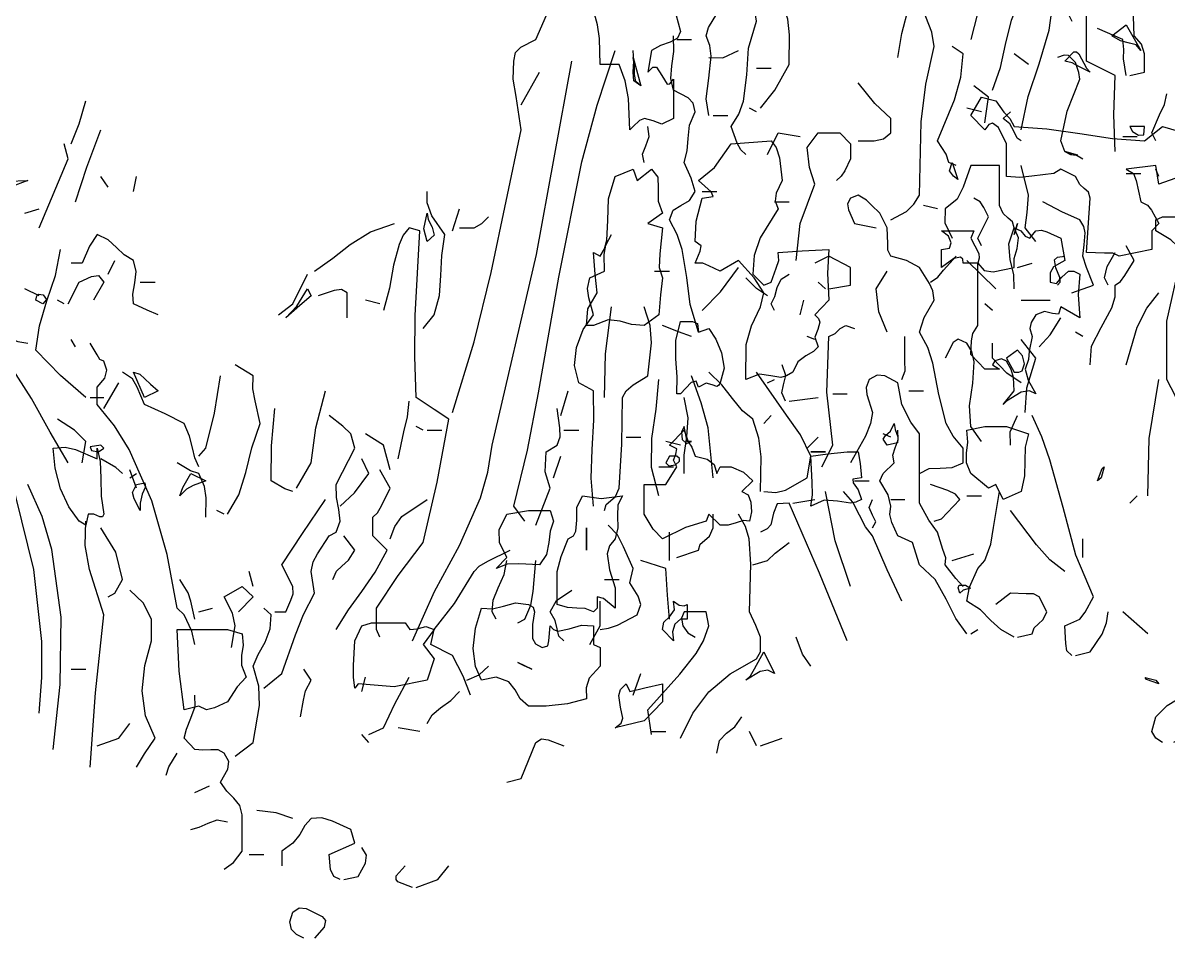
# Model space of a CAD drawing. Header units: millimetres. Extents: x 577 to 2337, y 236 to 943.
# Drawn here: x 819.9038 to 820.3272, y 706.3564 to 706.6948 of the extents above; entities that cross this region are included whole.
import ezdxf

# ---------------------------------------------------------------- set-up
doc = ezdxf.new("R2010")
doc.units = ezdxf.units.MM
doc.header["$LTSCALE"] = 0.01
doc.linetypes.add('SOLID_LINE', pattern=[0])
doc.layers.add('06-Furn', color=4, linetype='Continuous')

# ---------------------------------------------------------------- blocks, each defined once
blk = doc.blocks.new('Tree 17')
at = {"layer": '06-Furn', "color": 88, "linetype": 'SOLID_LINE'}
for points in [[(840.19633, 582.63693), (840.19998, 582.6488), (840.20285, 582.66052), (840.2079, 582.68458), (840.20704, 582.69017), (840.20658, 582.69312), (840.20665, 582.69614), (840.20697, 582.69762), (840.20782, 582.69847), (840.21038, 582.69979), (840.21216, 582.70391)], [(840.27022, 582.66937), (840.27286, 582.67077), (840.2741, 582.67201), (840.27503, 582.67356), (840.27534, 582.6859), (840.27612, 582.69226), (840.27752, 582.69863), (840.27713, 582.70103), (840.27612, 582.70359), (840.27387, 582.70895), (840.27472, 582.71671), (840.27689, 582.72494), (840.27627, 582.72727), (840.27573, 582.72789), (840.27488, 582.72773), (840.27255, 582.72672)], [(840.22621, 582.68458), (840.22598, 582.68986), (840.22544, 582.69281), (840.22443, 582.6956), (840.22124, 582.6956), (840.22109, 582.69995), (840.22078, 582.70228), (840.22008, 582.70476)], [(840.23359, 582.70553), (840.23475, 582.70111), (840.23428, 582.70002), (840.23304, 582.69932), (840.23141, 582.69878), (840.22986, 582.69793), (840.22924, 582.69428), (840.23009, 582.69513), (840.23071, 582.69513), (840.23164, 582.69374), (840.2325, 582.69226), (840.23296, 582.69234), (840.23359, 582.69312), (840.23359, 582.68644), (840.23164, 582.68551), (840.23017, 582.68605), (840.2287, 582.68644), (840.22784, 582.68613), (840.22676, 582.68512), (840.22621, 582.68458)], [(840.29218, 582.68458), (840.29335, 582.69017), (840.29521, 582.69568), (840.29692, 582.70134), (840.2977, 582.70709), (840.29343, 582.70895), (840.29288, 582.71081), (840.29444, 582.71609), (840.29653, 582.72176), (840.29521, 582.72548), (840.29156, 582.7261), (840.29001, 582.72315), (840.28908, 582.71935), (840.28807, 582.71539), (840.28722, 582.71361), (840.28605, 582.71206), (840.28535, 582.70615), (840.28372, 582.69979)], [(840.23956, 582.68698), (840.2391, 582.68978), (840.23956, 582.69327), (840.23995, 582.697), (840.23972, 582.69878), (840.2391, 582.70041), (840.23949, 582.70181), (840.24088, 582.70414), (840.24057, 582.70786), (840.24026, 582.71206), (840.24142, 582.71578), (840.2415, 582.71795), (840.24026, 582.72059), (840.2391, 582.72121), (840.23591, 582.71873), (840.23397, 582.71725), (840.2311, 582.71578)], [(840.24577, 582.68039), (840.24492, 582.68117), (840.2443, 582.68233), (840.24329, 582.68512), (840.24461, 582.68722), (840.24538, 582.68939), (840.24593, 582.69381), (840.24624, 582.69832), (840.24756, 582.7029), (840.24732, 582.70429), (840.24678, 582.70577), (840.24507, 582.70895), (840.24616, 582.71182), (840.2467, 582.71338), (840.24639, 582.71508), (840.24453, 582.71632)], [(840.3105, 582.69374), (840.31299, 582.69428), (840.31299, 582.69738), (840.31244, 582.69902), (840.3112, 582.70041), (840.31112, 582.70367), (840.31143, 582.70561), (840.31237, 582.70779)], [(840.24825, 582.68823), (840.25066, 582.69125), (840.25307, 582.6956), (840.25314, 582.70057), (840.25283, 582.70321), (840.2519, 582.70592), (840.2488, 582.70592)], [(840.28737, 582.69125), (840.28869, 582.69506), (840.28955, 582.69894), (840.29056, 582.70305), (840.29218, 582.70709)], [(840.27138, 582.69676), (840.27208, 582.7008), (840.27325, 582.7053)], [(840.30802, 582.68093), (840.30779, 582.68706), (840.30802, 582.69374), (840.30321, 582.69614), (840.30321, 582.70414), (840.30297, 582.70468), (840.30251, 582.70499), (840.30103, 582.70491), (840.3001, 582.70414), (840.30072, 582.7029)], [(840.31237, 582.69793), (840.31159, 582.69886), (840.31042, 582.69917), (840.30895, 582.69956), (840.30748, 582.70041), (840.30988, 582.70228), (840.31237, 582.69793)], [(840.23778, 582.65043), (840.23638, 582.65509), (840.23583, 582.65967), (840.23506, 582.6644), (840.23421, 582.66689), (840.23289, 582.66937), (840.23351, 582.671), (840.23483, 582.67178), (840.2363, 582.67263), (840.23723, 582.67418), (840.23653, 582.67643), (840.23537, 582.67907), (840.23591, 582.68101), (840.23607, 582.68311), (840.2363, 582.68536), (840.23723, 582.6876), (840.23692, 582.68908), (840.23607, 582.68993), (840.23359, 582.69125), (840.23312, 582.69319), (840.23328, 582.69537), (840.23366, 582.69777), (840.23359, 582.70041)], [(840.30988, 582.69374), (840.30942, 582.69653), (840.30949, 582.69808), (840.30934, 582.69979), (840.30507, 582.70166)], [(840.20852, 582.61861), (840.20665, 582.62109), (840.20899, 582.63056), (840.21085, 582.64019), (840.21426, 582.65974), (840.21814, 582.67915), (840.2207, 582.68869), (840.22373, 582.69793)], [(840.22807, 582.69195), (840.22691, 582.69281), (840.22676, 582.69428), (840.22691, 582.69614), (840.22676, 582.69793)], [(840.23413, 582.69979), (840.23661, 582.69979)], [(840.23956, 582.69676), (840.24189, 582.69669), (840.24453, 582.69793)], [(840.28124, 582.67853), (840.28, 582.67907), (840.27953, 582.68047), (840.27806, 582.68272), (840.28093, 582.68962), (840.28202, 582.69343), (840.2824, 582.69738), (840.28054, 582.69863)], [(840.18958, 582.59843), (840.19331, 582.60673), (840.1975, 582.61449), (840.20107, 582.62249), (840.20231, 582.62683), (840.20301, 582.63142), (840.21046, 582.66355), (840.21643, 582.69614)], [(840.22807, 582.69195), (840.22722, 582.69273), (840.22699, 582.69389), (840.22699, 582.69537), (840.22676, 582.69676), (840.22807, 582.69195)], [(840.29343, 582.6956), (840.29102, 582.69738)], [(840.30072, 582.68039), (840.29956, 582.68093), (840.29886, 582.68272), (840.29995, 582.68768), (840.30204, 582.69312), (840.30189, 582.6942), (840.30135, 582.69591), (840.30018, 582.69708), (840.2994, 582.69715), (840.29832, 582.69676)], [(840.30383, 582.69428), (840.30189, 582.69521), (840.3008, 582.69583), (840.29956, 582.69614), (840.30103, 582.6977), (840.3015, 582.6977), (840.30189, 582.69738), (840.30321, 582.69498), (840.30383, 582.69428)], [(840.2079, 582.68877), (840.211, 582.69428)], [(840.24756, 582.69498), (840.25004, 582.69498)], [(840.26471, 582.68272), (840.26742, 582.68272), (840.26898, 582.68303), (840.27022, 582.68404), (840.27022, 582.68644), (840.2675, 582.689), (840.26471, 582.69249)], [(840.28605, 582.68574), (840.28636, 582.68768), (840.28667, 582.69009), (840.28419, 582.69195)], [(840.31485, 582.68272), (840.31423, 582.68404), (840.31547, 582.68706), (840.31632, 582.68885), (840.31671, 582.69063)], [(840.13207, 582.68218), (840.13339, 582.68559), (840.13455, 582.68947)], [(840.30872, 582.66324), (840.30763, 582.66378), (840.30623, 582.66378), (840.30321, 582.66386), (840.30383, 582.67302), (840.30352, 582.67403), (840.30282, 582.67465), (840.30204, 582.67535), (840.30135, 582.67667), (840.29886, 582.67791), (840.2977, 582.67721), (840.29397, 582.67674), (840.29195, 582.67651), (840.2897, 582.67667), (840.2897, 582.68218), (840.28838, 582.68497), (840.28737, 582.68566), (840.28675, 582.68543), (840.28605, 582.68458), (840.28372, 582.68698), (840.28551, 582.69009), (840.28792, 582.68947), (840.28924, 582.68753), (840.29025, 582.68644), (840.29102, 582.68512), (840.29653, 582.68473), (840.30204, 582.68396), (840.30755, 582.68311), (840.31299, 582.68272), (840.31601, 582.68512), (840.31966, 582.68404)], [(840.31904, 582.67667), (840.31539, 582.67542), (840.31485, 582.67853), (840.30988, 582.67791), (840.31112, 582.67721), (840.31159, 582.67604), (840.31237, 582.6724), (840.31345, 582.67185), (840.31415, 582.671), (840.31539, 582.66875), (840.31423, 582.66751), (840.31423, 582.6644), (840.30872, 582.66324)], [(840.24026, 582.68698), (840.24274, 582.68698)], [(840.24756, 582.6876), (840.24639, 582.68823)], [(840.28551, 582.6876), (840.28303, 582.68823)], [(840.29218, 582.68272), (840.29149, 582.68318), (840.29094, 582.68435), (840.29025, 582.68559), (840.28916, 582.68644), (840.2904, 582.6876)], [(840.13277, 582.6724), (840.13471, 582.67829), (840.13704, 582.68458)], [(840.22862, 582.67907), (840.22838, 582.68047), (840.22893, 582.68186), (840.22947, 582.68342), (840.22924, 582.68512)], [(840.31299, 582.68512), (840.3105, 582.68512), (840.31097, 582.68427), (840.31198, 582.68365), (840.31283, 582.68373), (840.31299, 582.68512)], [(840.24577, 582.64244), (840.24585, 582.64834), (840.2467, 582.65152), (840.24825, 582.6547), (840.2488, 582.6571), (840.24717, 582.65959), (840.24453, 582.66254), (840.24142, 582.66075), (840.23956, 582.66161), (840.23855, 582.66207), (840.23723, 582.66207), (840.23809, 582.66409), (840.23824, 582.66502), (840.23723, 582.66572), (840.23739, 582.66914), (840.2384, 582.67302), (840.24026, 582.67333), (840.23995, 582.6741), (840.23778, 582.67604), (840.24049, 582.67822), (840.24329, 582.68218), (840.25004, 582.68272), (840.25089, 582.68156), (840.25144, 582.67985), (840.2519, 582.67604), (840.25089, 582.67387), (840.25074, 582.67255), (840.25121, 582.67123), (840.24818, 582.66634), (840.24717, 582.66339), (840.24694, 582.66021), (840.2488, 582.65835), (840.25004, 582.65889), (840.25089, 582.66122), (840.25136, 582.66254), (840.25121, 582.66386), (840.25524, 582.66417), (840.25974, 582.6644), (840.25951, 582.66037), (840.25974, 582.65586), (840.25741, 582.65338), (840.25804, 582.65276), (840.25827, 582.65214), (840.25788, 582.6509), (840.25741, 582.64958), (840.25796, 582.64795), (840.25718, 582.64717), (840.25586, 582.64647), (840.25454, 582.64546), (840.25369, 582.64368), (840.2526, 582.64306), (840.25167, 582.64282), (840.24996, 582.64306), (840.2481, 582.64337), (840.24577, 582.64244)], [(840.24942, 582.68039), (840.25121, 582.68404), (840.25493, 582.68342)], [(840.25423, 582.66254), (840.25493, 582.66875), (840.25741, 582.67542), (840.25648, 582.67822), (840.25609, 582.68156), (840.25796, 582.68404), (840.26161, 582.68404), (840.26339, 582.68218), (840.26339, 582.67969), (840.26246, 582.67767), (840.26184, 582.67674), (840.26106, 582.67604)], [(840.30934, 582.68342), (840.31174, 582.68342)], [(840.12664, 582.66805), (840.13152, 582.67969), (840.1309, 582.68218)], [(840.30173, 582.68031), (840.29956, 582.68093), (840.30049, 582.68039), (840.3015, 582.68031), (840.30173, 582.68031)], [(840.28148, 582.6762), (840.28078, 582.67674), (840.28008, 582.67767), (840.28054, 582.67907), (840.28148, 582.6762)], [(840.30135, 582.68039), (840.30259, 582.67969)], [(840.30173, 582.68031), (840.30173, 582.68031), (840.30173, 582.68031)], [(840.21892, 582.65159), (840.21915, 582.65439), (840.2207, 582.6571), (840.22039, 582.66021), (840.22008, 582.66386), (840.22124, 582.66324), (840.22194, 582.66448), (840.22233, 582.66595), (840.22249, 582.66929), (840.22264, 582.67294), (840.22373, 582.67667), (840.22676, 582.67791), (840.22745, 582.67604), (840.22986, 582.67791), (840.23095, 582.67659), (840.23102, 582.67472), (840.23102, 582.67255), (840.23172, 582.67053), (840.22924, 582.66875), (840.23172, 582.66805), (840.23126, 582.66363), (840.23118, 582.66137), (840.23172, 582.65959), (840.23141, 582.65672), (840.2311, 582.65338), (840.22862, 582.65159), (840.22652, 582.65175), (840.22458, 582.65229), (840.22256, 582.65253), (840.22008, 582.65159), (840.21892, 582.65159)], [(840.29102, 582.65773), (840.29094, 582.66013), (840.29032, 582.66269), (840.29009, 582.66533), (840.29102, 582.66805), (840.29071, 582.66906), (840.29001, 582.66968), (840.28916, 582.67046), (840.28854, 582.67178), (840.28854, 582.67853), (840.28372, 582.67853), (840.2824, 582.67488), (840.2814, 582.67286), (840.27938, 582.67123), (840.2793, 582.6689), (840.28054, 582.66627)], [(840.29467, 582.66572), (840.29288, 582.66805), (840.29319, 582.67061), (840.29343, 582.67356), (840.29218, 582.67853)], [(840.30988, 582.67721), (840.31237, 582.67721)], [(840.31539, 582.67667), (840.31485, 582.67791)], [(840.12175, 582.67488), (840.12058, 582.67573), (840.12143, 582.67589), (840.12477, 582.67604), (840.12175, 582.67488)], [(840.13828, 582.67488), (840.13704, 582.67667)], [(840.14255, 582.67418), (840.14309, 582.67667)], [(840.19137, 582.65105), (840.19323, 582.65338), (840.19416, 582.65664), (840.19439, 582.65998), (840.19455, 582.66339), (840.19501, 582.66689), (840.19284, 582.67007), (840.19206, 582.67224), (840.19206, 582.67418)], [(840.2384, 582.67418), (840.24088, 582.67418)], [(840.27503, 582.6266), (840.27666, 582.62746), (840.27852, 582.62753), (840.28054, 582.62761), (840.2824, 582.62839), (840.2824, 582.63087), (840.2807, 582.63289), (840.27953, 582.63506), (840.27829, 582.63995), (840.27728, 582.64523), (840.27643, 582.64787), (840.27503, 582.65043), (840.27581, 582.65291), (840.27752, 582.65586), (840.27728, 582.65742), (840.27674, 582.65866), (840.27503, 582.66137), (840.27286, 582.66254), (840.27022, 582.66324), (840.26968, 582.66425), (840.26968, 582.66541), (840.2696, 582.66805), (840.26836, 582.67053), (840.26696, 582.67185), (840.26611, 582.67271), (840.26471, 582.67356), (840.26339, 582.67302), (840.26293, 582.67208), (840.26308, 582.67108), (840.26409, 582.66875), (840.26774, 582.66805)], [(840.28551, 582.66502), (840.28489, 582.66627), (840.28667, 582.66991), (840.2859, 582.67146), (840.28528, 582.6724), (840.28419, 582.67302)], [(840.12423, 582.67053), (840.12664, 582.67123)], [(840.19633, 582.66751), (840.1975, 582.67123)], [(840.25058, 582.6724), (840.25307, 582.6724)], [(840.27806, 582.67123), (840.27573, 582.67178)], [(840.30072, 582.6571), (840.30437, 582.65835), (840.30321, 582.66137), (840.30259, 582.66324), (840.30282, 582.66518), (840.30297, 582.6672), (840.30274, 582.66828), (840.30204, 582.66937), (840.29917, 582.67069), (840.29583, 582.6724)], [(840.19206, 582.66572), (840.19152, 582.66789), (840.19206, 582.67053), (840.19222, 582.66945), (840.19292, 582.66813), (840.19323, 582.66681), (840.19206, 582.66572)], [(840.1975, 582.66805), (840.19998, 582.66805), (840.2013, 582.66875), (840.20239, 582.66991)], [(840.31904, 582.61861), (840.31858, 582.62148), (840.31858, 582.62435), (840.31896, 582.63048), (840.31888, 582.63662), (840.31818, 582.63964), (840.31671, 582.64244), (840.31671, 582.65229), (840.31904, 582.66254), (840.3185, 582.66502), (840.31741, 582.66603), (840.31485, 582.66751), (840.31485, 582.66937), (840.31601, 582.66991), (840.3185, 582.66991), (840.31966, 582.66937), (840.32067, 582.6682), (840.32214, 582.66572)], [(840.17305, 582.66075), (840.17615, 582.66293), (840.1791, 582.66525), (840.18252, 582.66735), (840.18655, 582.66875)], [(840.18407, 582.59905), (840.18353, 582.60029), (840.18353, 582.60394), (840.18717, 582.60945), (840.19137, 582.61496), (840.19377, 582.62513), (840.19571, 582.63576), (840.19323, 582.63739), (840.1902, 582.63941), (840.18997, 582.64632), (840.19005, 582.65323), (840.19082, 582.66751), (840.18904, 582.66805), (840.18803, 582.66681), (840.18733, 582.66525), (840.1864, 582.66176), (840.1857, 582.65788), (840.18469, 582.65408)], [(840.28489, 582.66207), (840.2824, 582.66207), (840.28233, 582.66277), (840.28194, 582.66308), (840.28085, 582.66285), (840.27876, 582.66137), (840.27876, 582.6644), (840.28008, 582.66463), (840.28039, 582.66549), (840.27992, 582.66665), (840.27876, 582.66751), (840.28419, 582.66751), (840.28372, 582.66627), (840.28435, 582.66502), (840.28504, 582.6637), (840.28512, 582.66293), (840.28489, 582.66207), (840.28489, 582.66207)], [(840.28489, 582.66207), (840.28597, 582.66083), (840.28745, 582.6606), (840.29102, 582.66137), (840.29102, 582.66285), (840.29149, 582.66456), (840.29172, 582.66634), (840.29102, 582.66805), (840.29211, 582.66751), (840.29288, 582.66665), (840.29366, 582.66627), (840.29467, 582.66751), (840.2956, 582.66766), (840.29653, 582.66735), (840.29886, 582.66627), (840.29956, 582.66254), (840.29762, 582.66145), (840.29708, 582.66044), (840.29708, 582.65889), (840.29816, 582.65866), (840.29901, 582.65974), (840.30018, 582.66075), (840.30103, 582.66075), (840.30204, 582.66021), (840.30181, 582.65672), (840.30204, 582.65284), (840.29886, 582.6547), (840.29847, 582.65346), (840.29746, 582.65361), (840.29614, 582.65393), (840.29467, 582.65338), (840.29389, 582.65206), (840.29366, 582.65105), (840.29405, 582.64973), (840.2935, 582.64725), (840.29343, 582.64585), (840.29288, 582.64422), (840.29335, 582.64236), (840.29467, 582.64003), (840.29358, 582.64057), (840.29218, 582.64034), (840.2897, 582.63879), (840.28916, 582.63825), (840.29102, 582.64057), (840.29087, 582.64282), (840.29048, 582.64414), (840.2897, 582.64554), (840.28885, 582.64593), (840.28776, 582.64562), (840.28737, 582.64492), (840.28854, 582.64422), (840.28605, 582.64422), (840.28372, 582.6467), (840.2838, 582.64896), (840.28404, 582.6502), (840.28489, 582.65159), (840.28489, 582.66207), (840.28489, 582.66207)], [(840.29156, 582.66875), (840.29102, 582.66689), (840.29156, 582.66875)], [(840.14674, 582.65338), (840.14487, 582.65416), (840.14255, 582.65524), (840.14247, 582.65687), (840.14278, 582.65874), (840.14301, 582.66068), (840.14255, 582.66254), (840.14099, 582.66347), (840.13967, 582.66471), (840.13828, 582.66603), (840.13641, 582.66689), (840.13517, 582.66495), (840.13393, 582.66207), (840.13207, 582.66207)], [(840.22008, 582.62109), (840.21969, 582.62583), (840.21985, 582.63064), (840.22016, 582.63561), (840.22008, 582.64057), (840.2176, 582.64189), (840.2169, 582.64484), (840.21721, 582.64787), (840.21837, 582.6509), (840.22008, 582.65338), (840.2193, 582.65625), (840.21907, 582.6578), (840.21946, 582.65959), (840.22194, 582.66075), (840.22187, 582.66355), (840.22218, 582.6651), (840.22311, 582.66689)], [(840.13455, 582.63941), (840.13028, 582.64314), (840.12609, 582.6474), (840.12671, 582.65152), (840.12796, 582.65571), (840.12943, 582.65998), (840.13028, 582.6644)], [(840.25974, 582.65773), (840.26339, 582.65835), (840.26339, 582.66137), (840.25974, 582.66324), (840.25741, 582.66207)], [(840.27689, 582.65889), (840.27814, 582.65974), (840.27907, 582.66091), (840.28124, 582.66324)], [(840.29832, 582.65835), (840.29878, 582.65889), (840.29871, 582.65967), (840.29801, 582.6613), (840.29777, 582.66262), (840.29832, 582.66308), (840.29956, 582.66324)], [(840.30383, 582.64492), (840.30406, 582.6481), (840.30569, 582.65121), (840.30748, 582.65455), (840.30802, 582.65641), (840.30802, 582.65835), (840.30895, 582.65897), (840.30965, 582.65998), (840.3112, 582.66254), (840.30988, 582.66502)], [(840.30686, 582.65835), (840.30623, 582.65959), (840.3067, 582.66153), (840.30802, 582.66386)], [(840.13828, 582.66021), (840.13944, 582.66254)], [(840.2384, 582.65408), (840.2415, 582.65726), (840.24453, 582.66137)], [(840.28792, 582.65773), (840.28303, 582.66254)], [(840.28489, 582.66207), (840.28489, 582.66207), (840.28489, 582.66207)], [(840.29156, 582.66137), (840.29405, 582.66207)], [(840.13152, 582.65524), (840.13339, 582.65889), (840.13548, 582.65982), (840.13665, 582.65998), (840.13758, 582.65889), (840.13579, 582.65586)], [(840.16699, 582.65338), (840.1694, 582.65524), (840.17189, 582.66021)], [(840.2304, 582.66075), (840.23289, 582.66075)], [(840.24942, 582.65656), (840.24756, 582.6578), (840.24577, 582.65959)], [(840.25058, 582.65408), (840.25004, 582.65524), (840.25066, 582.65648), (840.25105, 582.65796), (840.25175, 582.65936), (840.25307, 582.66021)], [(840.2696, 582.65043), (840.2682, 582.65385), (840.26774, 582.65773), (840.2696, 582.66075)], [(840.12664, 582.65656), (840.12423, 582.65773)], [(840.14371, 582.65889), (840.14619, 582.65889)], [(840.16824, 582.65284), (840.1701, 582.65485), (840.17189, 582.65773), (840.17251, 582.65656), (840.17057, 582.65493), (840.16824, 582.65284)], [(840.17856, 582.65284), (840.17856, 582.6571), (840.17763, 582.65765), (840.17638, 582.65749), (840.17367, 582.65656)], [(840.2592, 582.65773), (840.25796, 582.65889)], [(840.12726, 582.65524), (840.12609, 582.65586), (840.12625, 582.65656), (840.12656, 582.65687), (840.12733, 582.65672), (840.12788, 582.65594), (840.12726, 582.65524)], [(840.1309, 582.65524), (840.12974, 582.65586)], [(840.18407, 582.65524), (840.18166, 582.65586)], [(840.25493, 582.65338), (840.25555, 582.65586)], [(840.29218, 582.65586), (840.29708, 582.65586)], [(840.30988, 582.64492), (840.31174, 582.65129), (840.31337, 582.65447), (840.31539, 582.6571)], [(840.22194, 582.62039), (840.22225, 582.6214), (840.22295, 582.62202), (840.22381, 582.62272), (840.22443, 582.62412), (840.22489, 582.63157), (840.22497, 582.63941), (840.22559, 582.64057), (840.22676, 582.64158), (840.22924, 582.64306), (840.22986, 582.64865), (840.22963, 582.65159), (840.22862, 582.6547)], [(840.22194, 582.63941), (840.2221, 582.64678), (840.22311, 582.6547)], [(840.28737, 582.65408), (840.28605, 582.65524)], [(840.23661, 582.64973), (840.23444, 582.65051), (840.23172, 582.65159)], [(840.23413, 582.64003), (840.23421, 582.6429), (840.23397, 582.64593), (840.23397, 582.64903), (840.23475, 582.65222), (840.23677, 582.65222), (840.23762, 582.65191), (840.23778, 582.65043), (840.23956, 582.65105), (840.24073, 582.64927), (840.24166, 582.64694), (840.24212, 582.64438), (840.24142, 582.64189), (840.24119, 582.64143), (840.24088, 582.64127), (840.24011, 582.64158), (840.2391, 582.64182), (840.23778, 582.64119), (840.23739, 582.6422), (840.23653, 582.64197), (840.23475, 582.64003), (840.23413, 582.64003)], [(840.25858, 582.62777), (840.26044, 582.63142), (840.25943, 582.64034), (840.25974, 582.64973), (840.26083, 582.6502), (840.26168, 582.65105), (840.26261, 582.65159), (840.26409, 582.65105)], [(840.29521, 582.64795), (840.29708, 582.64997), (840.29886, 582.65284)], [(840.12664, 582.58624), (840.1271, 582.59222), (840.1271, 582.59827), (840.12578, 582.61046), (840.12275, 582.62272), (840.1181, 582.63506), (840.11592, 582.63755), (840.11383, 582.64096), (840.10956, 582.64919), (840.10762, 582.65027), (840.10552, 582.65082), (840.10094, 582.65105)], [(840.13152, 582.62839), (840.1285, 582.63359), (840.12539, 582.63925), (840.1219, 582.64469), (840.11981, 582.64709), (840.1174, 582.64919), (840.11872, 582.65043), (840.12151, 582.6495), (840.12306, 582.64888), (840.12477, 582.64857)], [(840.25741, 582.64919), (840.25609, 582.64973)], [(840.27208, 582.64244), (840.27263, 582.64391), (840.27255, 582.64562), (840.27255, 582.64973)], [(840.30259, 582.64973), (840.30135, 582.65043)], [(840.13277, 582.64795), (840.13207, 582.64919)], [(840.15287, 582.59781), (840.1524, 582.60006), (840.15108, 582.60277), (840.14992, 582.60394), (840.14821, 582.61294), (840.14565, 582.62202), (840.14185, 582.63064), (840.13936, 582.63468), (840.13641, 582.63825), (840.13641, 582.64119), (840.13773, 582.64267), (840.13804, 582.64406), (840.13758, 582.64554), (840.13688, 582.64585), (840.13641, 582.64663), (840.13525, 582.64857)], [(840.28551, 582.63204), (840.28372, 582.63452), (840.28349, 582.63801), (840.28404, 582.64182), (840.28427, 582.64546), (840.28388, 582.64717), (840.28303, 582.64857), (840.28155, 582.64927), (840.2807, 582.64872), (840.27938, 582.64608)], [(840.29218, 582.64189), (840.28978, 582.64352), (840.28737, 582.64608), (840.28737, 582.64857)], [(840.29288, 582.63693), (840.29312, 582.64104), (840.29467, 582.64608), (840.29218, 582.64919)], [(840.2897, 582.64608), (840.29102, 582.64368), (840.2918, 582.64368), (840.29234, 582.64391), (840.29273, 582.64508), (840.29242, 582.64647), (840.29156, 582.6474), (840.2897, 582.64608)], [(840.15838, 582.61977), (840.16032, 582.62303), (840.16148, 582.62676), (840.16249, 582.63095), (840.16389, 582.63506), (840.16304, 582.63887), (840.16265, 582.64089), (840.16272, 582.64306), (840.1597, 582.64492)], [(840.25245, 582.63879), (840.25183, 582.64019), (840.25214, 582.64158), (840.25252, 582.64314), (840.2519, 582.64492)], [(840.15357, 582.62777), (840.15287, 582.62924), (840.15248, 582.63095), (840.15202, 582.63289), (840.15108, 582.63506), (840.1479, 582.63669), (840.14441, 582.63825), (840.14317, 582.64119), (840.14239, 582.64259), (840.14068, 582.64368)], [(840.14441, 582.63941), (840.14255, 582.64368), (840.14363, 582.64337), (840.14449, 582.64259), (840.14542, 582.64166), (840.14674, 582.64057), (840.14441, 582.63941)], [(840.15357, 582.62955), (840.15473, 582.63087), (840.15621, 582.63677), (840.15721, 582.64306)], [(840.2311, 582.62288), (840.22986, 582.62761), (840.22994, 582.6325), (840.23064, 582.63747), (840.2311, 582.64244)], [(840.24026, 582.62591), (840.23941, 582.63429), (840.23824, 582.63855), (840.23661, 582.64306)], [(840.24825, 582.62358), (840.24833, 582.6294), (840.24794, 582.63258), (840.24694, 582.63576), (840.24523, 582.63716), (840.24352, 582.63925), (840.24174, 582.64158), (840.23956, 582.64368)], [(840.2488, 582.62358), (840.25082, 582.62342), (840.25245, 582.62381), (840.25609, 582.62591), (840.25672, 582.62955), (840.25501, 582.63312), (840.2526, 582.63646), (840.24756, 582.64368)], [(840.24942, 582.64189), (840.25058, 582.64244)], [(840.2824, 582.60759), (840.28116, 582.60891), (840.27938, 582.61123), (840.27946, 582.6124), (840.27899, 582.6138), (840.27806, 582.61675), (840.27659, 582.61876), (840.27503, 582.62164), (840.27503, 582.63328), (840.27356, 582.6353), (840.27208, 582.63825), (840.27138, 582.64189), (840.26921, 582.64306), (840.26789, 582.64321), (840.26657, 582.64244), (840.26603, 582.64112), (840.26618, 582.63995), (840.26712, 582.63693), (840.2668, 582.63506), (840.26595, 582.63289), (840.26339, 582.62839)], [(840.31353, 582.62288), (840.31376, 582.6325), (840.31539, 582.64244)], [(840.13758, 582.63755), (840.14006, 582.64189)], [(840.17002, 582.62412), (840.17251, 582.62839), (840.17328, 582.63429), (840.17491, 582.64057)], [(840.21457, 582.63638), (840.21581, 582.64057)], [(840.26044, 582.64003), (840.26285, 582.64003)], [(840.27325, 582.64057), (840.27573, 582.64057)], [(840.13525, 582.63941), (840.13758, 582.63941)], [(840.18717, 582.62909), (840.1881, 582.63367), (840.18873, 582.63615), (840.18904, 582.63879)], [(840.23537, 582.6266), (840.23537, 582.62971), (840.23583, 582.63281), (840.23607, 582.63599), (840.23537, 582.63941)], [(840.25307, 582.63879), (840.25796, 582.63941)], [(840.16451, 582.59043), (840.16754, 582.59292), (840.16987, 582.59944), (840.17119, 582.60285), (840.17305, 582.60642), (840.17251, 582.61007), (840.17282, 582.6117), (840.17359, 582.6131), (840.17553, 582.61613), (840.1767, 582.61675), (840.1774, 582.61861), (840.17716, 582.62055), (840.17677, 582.62257), (840.1767, 582.62474), (840.17988, 582.63087), (840.17918, 582.63328), (840.17786, 582.6346), (840.17553, 582.63638)], [(840.1694, 582.62358), (840.16808, 582.62404), (840.16575, 582.62536), (840.16583, 582.63126), (840.16637, 582.63755)], [(840.21038, 582.61791), (840.21279, 582.62412), (840.21193, 582.62691), (840.21209, 582.63025), (840.21395, 582.63142), (840.21449, 582.63281), (840.21441, 582.63429), (840.21395, 582.63755)], [(840.2488, 582.63506), (840.25004, 582.63638)], [(840.2904, 582.63142), (840.29032, 582.63367), (840.29156, 582.63638)], [(840.30072, 582.59594), (840.29987, 582.59672), (840.29971, 582.59796), (840.29956, 582.60091), (840.30204, 582.60208), (840.30297, 582.60324), (840.30437, 582.6058), (840.30142, 582.61287), (840.29925, 582.62086), (840.297, 582.62893), (840.29568, 582.63281), (840.29405, 582.63638)], [(840.13393, 582.62839), (840.13455, 582.63204), (840.13261, 582.6339), (840.12974, 582.63576)], [(840.19137, 582.6339), (840.1902, 582.63452)], [(840.23591, 582.63204), (840.23537, 582.63452), (840.23491, 582.63359), (840.23506, 582.63235), (840.23576, 582.63165), (840.23661, 582.63204), (840.23591, 582.63204)], [(840.2696, 582.63142), (840.2689, 582.63242), (840.26929, 582.63304), (840.27014, 582.63374), (840.27076, 582.63506), (840.27092, 582.63406), (840.27138, 582.63281), (840.27131, 582.6318), (840.2696, 582.63142)], [(840.28916, 582.62226), (840.28792, 582.62474), (840.28667, 582.62412), (840.28372, 582.6266), (840.28295, 582.62839), (840.28295, 582.63002), (840.28318, 582.63188), (840.28303, 582.6339), (840.28605, 582.63452), (840.2897, 582.63452), (840.29343, 582.63328), (840.29288, 582.63103), (840.2928, 582.6287), (840.29273, 582.62621), (840.29218, 582.62358), (840.28916, 582.62226)], [(840.18585, 582.62723), (840.18469, 582.63142), (840.18166, 582.63328)], [(840.19206, 582.6339), (840.19455, 582.6339)], [(840.21511, 582.6339), (840.2176, 582.6339)], [(840.22559, 582.63274), (840.22807, 582.63274)], [(840.23172, 582.61558), (840.23017, 582.61721), (840.22862, 582.61977), (840.22862, 582.62474), (840.23227, 582.62474), (840.23413, 582.62777), (840.23359, 582.62885), (840.23397, 582.62986), (840.23413, 582.63079), (840.23289, 582.63142), (840.23537, 582.6339), (840.23607, 582.63196), (840.23669, 582.63103), (840.23723, 582.62955), (840.23925, 582.62901), (840.24042, 582.62815), (840.24088, 582.6266), (840.24142, 582.62777), (840.24329, 582.62777), (840.24538, 582.62683), (840.24694, 582.62536), (840.24507, 582.62358), (840.24616, 582.62303), (840.24662, 582.62179), (840.2467, 582.62016), (840.24639, 582.61861), (840.24538, 582.61868), (840.24414, 582.6183), (840.24282, 582.61791), (840.24142, 582.61791), (840.23956, 582.61977), (840.2391, 582.61861), (840.2356, 582.61752), (840.23172, 582.61558)], [(840.25609, 582.63087), (840.25796, 582.63274)], [(840.28303, 582.59959), (840.28116, 582.60215), (840.27953, 582.60541), (840.27767, 582.60875), (840.27503, 582.61123), (840.27387, 582.61496), (840.27138, 582.61613), (840.27038, 582.61838), (840.27006, 582.6197), (840.27022, 582.62109), (840.26976, 582.62303), (840.26836, 582.62536), (840.2689, 582.6266), (840.27076, 582.62839), (840.27053, 582.62971), (840.27092, 582.63095), (840.27146, 582.63227), (840.27138, 582.6339)], [(840.27022, 582.63274), (840.2689, 582.63328)], [(840.13455, 582.61791), (840.13339, 582.61861), (840.13168, 582.62102), (840.13028, 582.62404), (840.12935, 582.62753), (840.12904, 582.63087), (840.13106, 582.63103), (840.13277, 582.63064), (840.13641, 582.62909), (840.13641, 582.63087), (840.13696, 582.62862), (840.13704, 582.62583), (840.13711, 582.6228), (840.13758, 582.61977), (840.13734, 582.61931), (840.13688, 582.61931), (840.13587, 582.61977), (840.13494, 582.61977), (840.13455, 582.61791)], [(840.13704, 582.63142), (840.13525, 582.6311), (840.13548, 582.63048), (840.13665, 582.63025), (840.13758, 582.63087), (840.13704, 582.63142)], [(840.23475, 582.63142), (840.23227, 582.63204)], [(840.14068, 582.6266), (840.1396, 582.62761), (840.13704, 582.62909)], [(840.1774, 582.62109), (840.1798, 582.62334), (840.18221, 582.6266), (840.18104, 582.62909)], [(840.21333, 582.62591), (840.21457, 582.62955)], [(840.23289, 582.62955), (840.23227, 582.62839), (840.23281, 582.62792), (840.2339, 582.62808), (840.23459, 582.6287), (840.23459, 582.62917), (840.23413, 582.62955), (840.23289, 582.62955)], [(840.25672, 582.62109), (840.25702, 582.62303), (840.25695, 582.62513), (840.25672, 582.62955), (840.25959, 582.62994), (840.26285, 582.63025), (840.26471, 582.63025), (840.26502, 582.62831), (840.26525, 582.62591), (840.26378, 582.62567), (840.26385, 582.62505), (840.26471, 582.62389), (840.26525, 582.62226), (840.26432, 582.62179), (840.26339, 582.62164), (840.26122, 582.62195), (840.25897, 582.6221), (840.25672, 582.62109)], [(840.2592, 582.63025), (840.25672, 582.63025), (840.2592, 582.63025)], [(840.14309, 582.62412), (840.14192, 582.62723)], [(840.14192, 582.62591), (840.14309, 582.6266)], [(840.15473, 582.61923), (840.15481, 582.62249), (840.1545, 582.62443), (840.15357, 582.6266), (840.15217, 582.62707), (840.14992, 582.62839)], [(840.15038, 582.62288), (840.15085, 582.62427), (840.15225, 582.6266), (840.15473, 582.62536), (840.15264, 582.62459), (840.15147, 582.62396), (840.15038, 582.62288)], [(840.1767, 582.60029), (840.17879, 582.60363), (840.18104, 582.60673), (840.18329, 582.60999), (840.18531, 582.61372), (840.18291, 582.61613), (840.18291, 582.61923), (840.18368, 582.62), (840.18438, 582.62117), (840.18585, 582.62412), (840.18407, 582.62723)], [(840.2311, 582.62777), (840.23359, 582.62777)], [(840.30507, 582.62536), (840.30584, 582.62746), (840.30616, 582.62777), (840.30569, 582.62591), (840.30507, 582.62536)], [(840.12904, 582.58011), (840.1302, 582.59105), (840.13036, 582.60239), (840.12881, 582.6138), (840.12718, 582.61938), (840.12477, 582.62474)], [(840.14371, 582.62039), (840.1427, 582.62234), (840.14239, 582.62342), (840.14309, 582.62474), (840.14449, 582.62505), (840.14456, 582.62435), (840.14402, 582.62311), (840.14371, 582.62164), (840.14371, 582.62039)], [(840.26409, 582.62536), (840.26657, 582.62536)], [(840.27752, 582.61861), (840.27876, 582.619), (840.27969, 582.62), (840.28186, 582.62226), (840.28109, 582.62311), (840.27984, 582.62373), (840.27689, 582.62474)], [(840.22008, 582.60332), (840.21868, 582.60386), (840.21728, 582.60394), (840.21573, 582.60402), (840.21395, 582.60456), (840.21395, 582.61007), (840.21465, 582.61263), (840.21581, 582.61558), (840.21674, 582.61613), (840.21713, 582.6169), (840.21728, 582.61876), (840.21728, 582.62086), (840.21822, 582.62288), (840.2214, 582.62241), (840.22497, 582.62288), (840.22419, 582.62132), (840.22412, 582.61946), (840.22419, 582.61744), (840.22373, 582.61558), (840.2228, 582.61442), (840.22241, 582.6131), (840.2228, 582.61038), (840.22373, 582.60736), (840.22373, 582.60394), (840.22179, 582.60557), (840.2207, 582.6058), (840.2207, 582.60394), (840.22008, 582.60332)], [(840.26339, 582.60759), (840.26083, 582.61527), (840.2592, 582.62358)], [(840.27208, 582.6051), (840.2696, 582.61038), (840.26712, 582.61613), (840.26595, 582.6176), (840.26494, 582.61962), (840.26378, 582.62179), (840.26223, 582.62358)], [(840.29102, 582.59905), (840.28877, 582.60029), (840.28706, 582.60184), (840.28535, 582.60363), (840.28303, 582.6051), (840.28349, 582.60743), (840.28489, 582.61061), (840.28605, 582.61193), (840.28706, 582.61473), (840.28753, 582.61752), (840.28854, 582.62358)], [(840.28303, 582.62288), (840.28551, 582.62288)], [(840.3105, 582.62164), (840.31174, 582.62288)], [(840.16637, 582.60332), (840.16824, 582.60332), (840.16909, 582.60526), (840.16948, 582.60634), (840.1694, 582.60759), (840.16754, 582.61123), (840.17103, 582.61651), (840.17491, 582.62226)], [(840.18585, 582.61558), (840.18663, 582.61768), (840.1878, 582.61938), (840.19206, 582.62226)], [(840.26285, 582.59843), (840.25819, 582.60984), (840.25307, 582.62164), (840.25105, 582.62148), (840.25043, 582.61993), (840.24996, 582.61799), (840.24934, 582.61729), (840.24825, 582.61675)], [(840.25369, 582.62164), (840.25741, 582.62226)], [(840.26712, 582.61744), (840.26766, 582.61845), (840.26712, 582.61962), (840.26657, 582.62086), (840.26712, 582.62226)], [(840.27022, 582.62226), (840.27255, 582.62226)], [(840.15783, 582.61977), (840.15659, 582.62039)], [(840.20371, 582.61061), (840.20549, 582.61248), (840.20425, 582.61496), (840.20417, 582.61713), (840.20549, 582.61977), (840.20914, 582.62039), (840.21279, 582.62039), (840.21333, 582.61861), (840.21279, 582.6169), (840.21255, 582.61496), (840.21216, 582.61294), (840.211, 582.61123), (840.20751, 582.61139), (840.20557, 582.61131), (840.20371, 582.61061)], [(840.23413, 582.61248), (840.23778, 582.61372), (840.23809, 582.61473), (840.23879, 582.61535), (840.23964, 582.61605), (840.24026, 582.61744), (840.24026, 582.61977)], [(840.23475, 582.58197), (840.23685, 582.58624), (840.23956, 582.58981), (840.24313, 582.59284), (840.24756, 582.5954), (840.24825, 582.59657), (840.24825, 582.59905), (840.24748, 582.60099), (840.24639, 582.60332), (840.24662, 582.61131), (840.24631, 582.61558), (840.24569, 582.61768), (840.24453, 582.61977)], [(840.29956, 582.61007), (840.297, 582.61209), (840.29475, 582.61457), (840.2904, 582.62039)], [(840.13525, 582.57709), (840.13618, 582.58966), (840.13758, 582.60277), (840.13517, 582.61046), (840.1344, 582.61449), (840.13455, 582.61861)], [(840.13828, 582.6058), (840.13944, 582.60642), (840.14068, 582.60875), (840.1396, 582.61333), (840.13704, 582.61744)], [(840.21892, 582.61372), (840.21892, 582.61744), (840.21892, 582.61372)], [(840.22124, 582.60029), (840.22264, 582.60052), (840.22412, 582.60107), (840.22745, 582.60277), (840.22807, 582.60456), (840.22761, 582.60596), (840.22621, 582.60821), (840.22676, 582.61061), (840.22513, 582.61426), (840.22412, 582.61628), (840.22256, 582.61791)], [(840.17615, 582.60875), (840.17677, 582.61015), (840.1777, 582.611), (840.17879, 582.61201), (840.17988, 582.61372), (840.17802, 582.61613)], [(840.21892, 582.61372), (840.21892, 582.61613)], [(840.23289, 582.61193), (840.23289, 582.61675)], [(840.24694, 582.61123), (840.24942, 582.61193), (840.25074, 582.61317), (840.25307, 582.61496)], [(840.30259, 582.61248), (840.30259, 582.61558)], [(840.19936, 582.58927), (840.19812, 582.59245), (840.19633, 582.59594), (840.19269, 582.59781), (840.19323, 582.60029), (840.19664, 582.60472), (840.19998, 582.61007), (840.20084, 582.611), (840.20231, 582.61186), (840.20603, 582.61372)], [(840.28054, 582.61193), (840.28419, 582.6131)], [(840.20371, 582.60208), (840.20301, 582.60332), (840.20316, 582.60526), (840.20402, 582.60736), (840.20503, 582.6096), (840.20549, 582.61193)], [(840.20735, 582.60145), (840.20852, 582.60208), (840.20953, 582.60441), (840.20992, 582.60673), (840.21038, 582.61193)], [(840.23289, 582.60208), (840.23258, 582.60611), (840.23227, 582.61061), (840.22807, 582.61193)], [(840.16272, 582.60759), (840.16203, 582.61007)], [(840.15287, 582.60208), (840.15225, 582.6051), (840.15178, 582.6065), (840.15038, 582.60875)], [(840.15908, 582.59726), (840.1597, 582.60091), (840.15923, 582.60309), (840.15783, 582.6058), (840.16086, 582.60759), (840.16272, 582.6058), (840.16024, 582.60332)], [(840.22194, 582.60875), (840.22443, 582.60875)], [(840.28186, 582.60642), (840.28155, 582.60736), (840.28171, 582.60782), (840.2828, 582.60782), (840.28365, 582.60728), (840.2824, 582.60697), (840.28186, 582.60642)], [(840.14309, 582.57709), (840.14441, 582.57934), (840.14619, 582.58197), (840.14456, 582.58578), (840.14402, 582.58997), (840.14449, 582.59424), (840.14557, 582.59843), (840.14557, 582.60208), (840.14417, 582.60479), (840.14192, 582.60697)], [(840.21511, 582.59843), (840.21426, 582.59921), (840.21395, 582.60045), (840.21364, 582.60184), (840.21279, 582.60332), (840.21387, 582.60518), (840.21643, 582.60697)], [(840.29156, 582.59905), (840.29405, 582.59959), (840.29436, 582.6006), (840.29506, 582.60122), (840.29591, 582.602), (840.29653, 582.60332), (840.29521, 582.6058), (840.29428, 582.60634), (840.29304, 582.60634), (840.2904, 582.60642), (840.28792, 582.60456)], [(840.15357, 582.60332), (840.15589, 582.60394)], [(840.1597, 582.57895), (840.16272, 582.58128), (840.16381, 582.58749), (840.16366, 582.59075), (840.16272, 582.59416), (840.16358, 582.5961), (840.16474, 582.5982), (840.1656, 582.60045), (840.16575, 582.60277), (840.16451, 582.60394)], [(840.20914, 582.58741), (840.20774, 582.58865), (840.20689, 582.59013), (840.2058, 582.59152), (840.20371, 582.5923), (840.20122, 582.59175), (840.20021, 582.59408), (840.19983, 582.59711), (840.20021, 582.60052), (840.20122, 582.60394), (840.20308, 582.60378), (840.20495, 582.60425), (840.20697, 582.60479), (840.20914, 582.60456), (840.20992, 582.60409), (840.21015, 582.60332), (840.20984, 582.60115), (840.20984, 582.59882), (840.21031, 582.59789), (840.21147, 582.59726), (840.2124, 582.59758), (840.21255, 582.59843), (840.21279, 582.60091), (840.21333, 582.60029), (840.2141, 582.60006), (840.21597, 582.60045), (840.21806, 582.60107), (840.22008, 582.60091), (840.22008, 582.59781), (840.22124, 582.59726), (840.22124, 582.59416), (840.21938, 582.59214), (840.21884, 582.59051), (840.21892, 582.58865), (840.21573, 582.58779), (840.21209, 582.58741), (840.20914, 582.58741)], [(840.21946, 582.59781), (840.22124, 582.60091), (840.22124, 582.6051)], [(840.23359, 582.59843), (840.23172, 582.60029), (840.23196, 582.60153), (840.23289, 582.60247), (840.23374, 582.60363), (840.23359, 582.6051), (840.23452, 582.60441), (840.23537, 582.60433), (840.23591, 582.60456), (840.23591, 582.60208), (840.23475, 582.60208), (840.23382, 582.60122), (840.23343, 582.5999), (840.23359, 582.59843)], [(840.17988, 582.59043), (840.17965, 582.5923), (840.17965, 582.59424), (840.17988, 582.59843), (840.18104, 582.60091), (840.18267, 582.60145), (840.18446, 582.60145), (840.18834, 582.60145), (840.18912, 582.60029), (840.19036, 582.60045), (840.19183, 582.60083), (840.19323, 582.60029), (840.19137, 582.59781), (840.19323, 582.5954), (840.19206, 582.59175), (840.18648, 582.59067), (840.18042, 582.59113), (840.17988, 582.59043)], [(840.22986, 582.5826), (840.22924, 582.58679), (840.23467, 582.59276), (840.23739, 582.59626), (840.23863, 582.59843), (840.23956, 582.60091), (840.2391, 582.60332), (840.23537, 582.60332), (840.23491, 582.60223), (840.23514, 582.60091), (840.23599, 582.59975), (840.23723, 582.59905)], [(840.30135, 582.59594), (840.30383, 582.59657), (840.30584, 582.59951), (840.30654, 582.60145), (840.30686, 582.60332)], [(840.31353, 582.59959), (840.30934, 582.60332)], [(840.15108, 582.58679), (840.15023, 582.5933), (840.14992, 582.60029), (840.15838, 582.60029), (840.16086, 582.59959), (840.16102, 582.59765), (840.16079, 582.59594), (840.16079, 582.59432), (840.16156, 582.5923), (840.16001, 582.59067), (840.15838, 582.58811), (840.15621, 582.5871), (840.15489, 582.58679), (840.15357, 582.58741), (840.15108, 582.58679)], [(840.28372, 582.59959), (840.28489, 582.60029)], [(840.25672, 582.59416), (840.25532, 582.59618), (840.25423, 582.59905)], [(840.24577, 582.59175), (840.24655, 582.59253), (840.24725, 582.59369), (840.2488, 582.59657), (840.25058, 582.59292), (840.2495, 582.59346), (840.24818, 582.59323), (840.24577, 582.59175)], [(840.19874, 582.59175), (840.20084, 582.59268), (840.20239, 582.59416)], [(840.20968, 582.59362), (840.20735, 582.59478), (840.20968, 582.59362)], [(840.20852, 582.59416), (840.20735, 582.59478)], [(840.13207, 582.59362), (840.13455, 582.59362)], [(840.17072, 582.58562), (840.17119, 582.58842), (840.17157, 582.58997), (840.17251, 582.59175), (840.17126, 582.59362)], [(840.18104, 582.58989), (840.18166, 582.5923)], [(840.18221, 582.5826), (840.18469, 582.58376), (840.18663, 582.58779), (840.18904, 582.5923)], [(840.22676, 582.58927), (840.22807, 582.59292)], [(840.31539, 582.59113), (840.3133, 582.59191), (840.31306, 582.59222), (840.31485, 582.59175), (840.31539, 582.59113)], [(840.19206, 582.58446), (840.19292, 582.58593), (840.19431, 582.5871), (840.19602, 582.58834), (840.1975, 582.58989)], [(840.22373, 582.58376), (840.22474, 582.58454), (840.22505, 582.58539), (840.22466, 582.58725), (840.22435, 582.58919), (840.22466, 582.5902), (840.22559, 582.59113), (840.22621, 582.58989), (840.22877, 582.59051), (840.23172, 582.59113), (840.23172, 582.58811), (840.22862, 582.58492), (840.22373, 582.58376)], [(840.15783, 582.55993), (840.15939, 582.56102), (840.16086, 582.56296), (840.16086, 582.56909), (840.16047, 582.57064), (840.15947, 582.57188), (840.1583, 582.57305), (840.15721, 582.5746), (840.15846, 582.57677), (840.15861, 582.57809), (840.15783, 582.57949), (840.15683, 582.58003), (840.15559, 582.58003), (840.15427, 582.57996), (840.15287, 582.58011), (840.15108, 582.58197), (840.15147, 582.58353), (840.15225, 582.58539), (840.15295, 582.58733), (840.15287, 582.58927)], [(840.31601, 582.58128), (840.31485, 582.58197), (840.31423, 582.58314), (840.31485, 582.58562), (840.31679, 582.58749), (840.31966, 582.58927), (840.3209, 582.58865), (840.32214, 582.58647), (840.3223, 582.58516), (840.32152, 582.58376), (840.32052, 582.58345), (840.31997, 582.58275), (840.31927, 582.58197), (840.31788, 582.58128)], [(840.13641, 582.58073), (840.14006, 582.58197), (840.14192, 582.58446)], [(840.24088, 582.57949), (840.24135, 582.58158), (840.24251, 582.58283), (840.24391, 582.58392), (840.24507, 582.58562)], [(840.18221, 582.58128), (840.18104, 582.5826)], [(840.19082, 582.58314), (840.18717, 582.58376)], [(840.22986, 582.58314), (840.23227, 582.58314)], [(840.24756, 582.58073), (840.24639, 582.58314)], [(840.20549, 582.5746), (840.2079, 582.57522), (840.21038, 582.58128), (840.21131, 582.5819), (840.21247, 582.58174), (840.21511, 582.58073)], [(840.24825, 582.58073), (840.2519, 582.58197)], [(840.14806, 582.57577), (840.14852, 582.57716), (840.14992, 582.57949)], [(840.15287, 582.57282), (840.15535, 582.57398)], [(840.1694, 582.56847), (840.16661, 582.5694), (840.16335, 582.56979)], [(840.15225, 582.56661), (840.15364, 582.56699), (840.15512, 582.56769), (840.15667, 582.56824), (840.15838, 582.56792)], [(840.1774, 582.55815), (840.17631, 582.55869), (840.17576, 582.55985), (840.17553, 582.56241), (840.17988, 582.56428), (840.17918, 582.56661), (840.17608, 582.568), (840.17429, 582.56855), (840.17251, 582.56847), (840.17142, 582.5673), (840.17057, 582.56575), (840.1694, 582.56428), (840.16754, 582.56296), (840.16754, 582.56047)], [(840.17802, 582.55815), (840.18042, 582.55869), (840.18166, 582.56094), (840.18182, 582.56226), (840.18104, 582.56358)], [(840.16203, 582.56241), (840.16451, 582.56241)], [(840.18958, 582.55683), (840.1871, 582.55776), (840.18686, 582.55815), (840.18686, 582.55877), (840.18834, 582.56047)], [(840.1902, 582.55683), (840.19385, 582.55815), (840.19571, 582.56047)], [(840.17126, 582.54829), (840.17002, 582.54891), (840.16917, 582.54976), (840.16893, 582.55101), (840.1694, 582.55264), (840.17049, 582.55341), (840.17165, 582.55326), (840.17437, 582.55194), (840.17491, 582.55124), (840.17468, 582.55015), (840.17305, 582.54829)]]:
    blk.add_lwpolyline(points, dxfattribs=at)

msp = doc.modelspace()

# ---------------------------------------------------------------- block references
at = {"layer": '06-Furn', "color": 241, "xscale": 2.193109028098118, "yscale": 2.193109028098118, "zscale": 2.193109028098118}
msp.add_blockref('Tree 17', (-1022.57952, -571.2355), dxfattribs=at)

doc.saveas('drawing.dxf')
